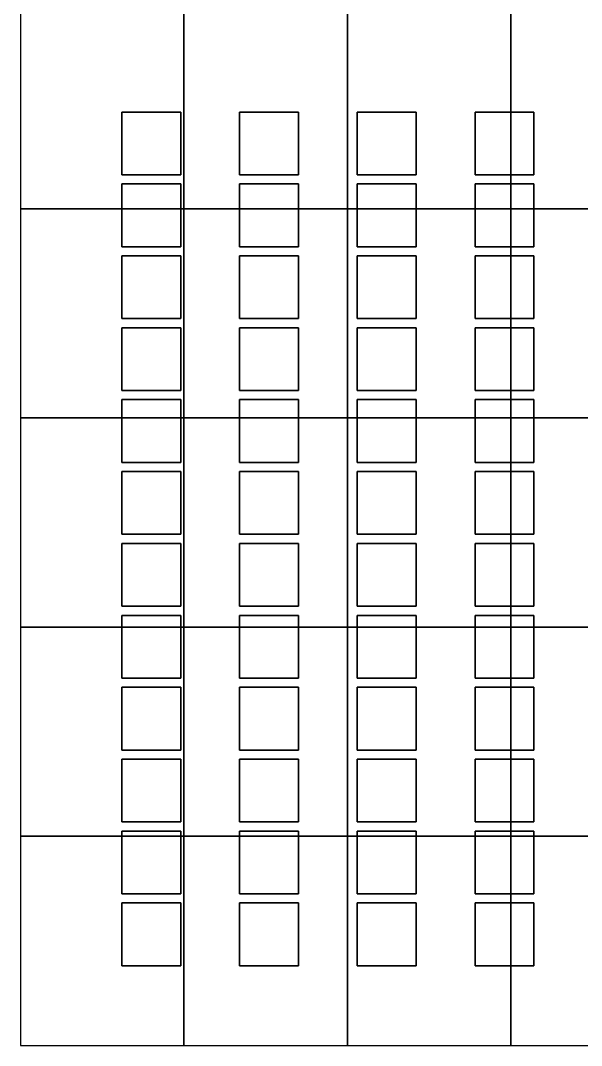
# Model space of a CAD drawing. Header units: millimetres. Extents: x -10000 to 28900, y -8000 to 8000.
# Drawn here: x 1000 to 5289, y -8000 to -160 of the extents above; entities that cross this region are included whole.
import ezdxf

# ---------------------------------------------------------------- set-up
doc = ezdxf.new("R2010")
doc.units = ezdxf.units.MM

msp = doc.modelspace()

# ---------------------------------------------------------------- linework, layer by layer
at = {"layer": 'FLOOR - STALLS'}
for points in [[(1000, -1600, 128.6), (2250, -1600, 217.9), (2250, 0, 217.9), (1000, 0, 128.6)], [(2250, -1600, 217.9), (3500, -1600, 307.1), (3500, 0, 307.1), (2250, 0, 217.9)], [(3500, -1600, 307.1), (4750, -1600, 396.4), (4750, 0, 396.4), (3500, 0, 307.1)], [(4750, -1600, 396.4), (6000, -1600, 485.7), (6000, 0, 485.7), (4750, 0, 396.4)], [(1000, -3200, 128.6), (2250, -3200, 217.9), (2250, -1600, 217.9), (1000, -1600, 128.6)], [(2250, -3200, 217.9), (3500, -3200, 307.1), (3500, -1600, 307.1), (2250, -1600, 217.9)], [(3500, -3200, 307.1), (4750, -3200, 396.4), (4750, -1600, 396.4), (3500, -1600, 307.1)], [(4750, -3200, 396.4), (6000, -3200, 485.7), (6000, -1600, 485.7), (4750, -1600, 396.4)], [(1000, -4800, 128.6), (2250, -4800, 217.9), (2250, -3200, 217.9), (1000, -3200, 128.6)], [(2250, -4800, 217.9), (3500, -4800, 307.1), (3500, -3200, 307.1), (2250, -3200, 217.9)], [(3500, -4800, 307.1), (4750, -4800, 396.4), (4750, -3200, 396.4), (3500, -3200, 307.1)], [(4750, -4800, 396.4), (6000, -4800, 485.7), (6000, -3200, 485.7), (4750, -3200, 396.4)], [(1000, -6400, 128.6), (2250, -6400, 217.9), (2250, -4800, 217.9), (1000, -4800, 128.6)], [(2250, -6400, 217.9), (3500, -6400, 307.1), (3500, -4800, 307.1), (2250, -4800, 217.9)], [(3500, -6400, 307.1), (4750, -6400, 396.4), (4750, -4800, 396.4), (3500, -4800, 307.1)], [(4750, -6400, 396.4), (6000, -6400, 485.7), (6000, -4800, 485.7), (4750, -4800, 396.4)], [(1000, -8000, 128.6), (2250, -8000, 217.9), (2250, -6400, 217.9), (1000, -6400, 128.6)], [(2250, -8000, 217.9), (3500, -8000, 307.1), (3500, -6400, 307.1), (2250, -6400, 217.9)], [(3500, -8000, 307.1), (4750, -8000, 396.4), (4750, -6400, 396.4), (3500, -6400, 307.1)], [(4750, -8000, 396.4), (6000, -8000, 485.7), (6000, -6400, 485.7), (4750, -6400, 396.4)]]:
    msp.add_3dface(points, dxfattribs=at)
at = {"layer": 'SEATING - STALLS'}
for points in [[(1775, -1340, 620), (2225, -1340, 620), (2225, -860, 620), (1775, -860, 620)], [(1775, -860, 200), (2225, -860, 200), (2225, -1340, 200), (1775, -1340, 200)], [(2225, -860, 200), (1775, -860, 200), (1775, -860, 620), (2225, -860, 620)], [(1775, -860, 200), (1775, -1340, 200), (1775, -1340, 620), (1775, -860, 620)], [(2225, -1340, 200), (2225, -860, 200), (2225, -860, 620), (2225, -1340, 620)], [(2675, -1340, 684.3), (3125, -1340, 684.3), (3125, -860, 684.3), (2675, -860, 684.3)], [(2675, -860, 264.3), (3125, -860, 264.3), (3125, -1340, 264.3), (2675, -1340, 264.3)], [(3125, -860, 264.3), (2675, -860, 264.3), (2675, -860, 684.3), (3125, -860, 684.3)], [(2675, -860, 264.3), (2675, -1340, 264.3), (2675, -1340, 684.3), (2675, -860, 684.3)], [(3125, -1340, 264.3), (3125, -860, 264.3), (3125, -860, 684.3), (3125, -1340, 684.3)], [(3575, -1340, 748.6), (4025, -1340, 748.6), (4025, -860, 748.6), (3575, -860, 748.6)], [(3575, -860, 328.6), (4025, -860, 328.6), (4025, -1340, 328.6), (3575, -1340, 328.6)], [(4025, -860, 328.6), (3575, -860, 328.6), (3575, -860, 748.6), (4025, -860, 748.6)], [(3575, -860, 328.6), (3575, -1340, 328.6), (3575, -1340, 748.6), (3575, -860, 748.6)], [(4025, -1340, 328.6), (4025, -860, 328.6), (4025, -860, 748.6), (4025, -1340, 748.6)], [(4475, -1340, 812.9), (4925, -1340, 812.9), (4925, -860, 812.9), (4475, -860, 812.9)], [(4475, -860, 392.9), (4925, -860, 392.9), (4925, -1340, 392.9), (4475, -1340, 392.9)], [(4925, -860, 392.9), (4475, -860, 392.9), (4475, -860, 812.9), (4925, -860, 812.9)], [(4475, -860, 392.9), (4475, -1340, 392.9), (4475, -1340, 812.9), (4475, -860, 812.9)], [(4925, -1340, 392.9), (4925, -860, 392.9), (4925, -860, 812.9), (4925, -1340, 812.9)], [(1775, -1340, 200), (2225, -1340, 200), (2225, -1340, 620), (1775, -1340, 620)], [(1775, -1890, 620), (2225, -1890, 620), (2225, -1410, 620), (1775, -1410, 620)], [(1775, -1410, 200), (2225, -1410, 200), (2225, -1890, 200), (1775, -1890, 200)], [(2225, -1410, 200), (1775, -1410, 200), (1775, -1410, 620), (2225, -1410, 620)], [(1775, -1410, 200), (1775, -1890, 200), (1775, -1890, 620), (1775, -1410, 620)], [(2225, -1890, 200), (2225, -1410, 200), (2225, -1410, 620), (2225, -1890, 620)], [(2675, -1340, 264.3), (3125, -1340, 264.3), (3125, -1340, 684.3), (2675, -1340, 684.3)], [(2675, -1890, 684.3), (3125, -1890, 684.3), (3125, -1410, 684.3), (2675, -1410, 684.3)], [(2675, -1410, 264.3), (3125, -1410, 264.3), (3125, -1890, 264.3), (2675, -1890, 264.3)], [(3125, -1410, 264.3), (2675, -1410, 264.3), (2675, -1410, 684.3), (3125, -1410, 684.3)], [(2675, -1410, 264.3), (2675, -1890, 264.3), (2675, -1890, 684.3), (2675, -1410, 684.3)], [(3125, -1890, 264.3), (3125, -1410, 264.3), (3125, -1410, 684.3), (3125, -1890, 684.3)], [(3575, -1340, 328.6), (4025, -1340, 328.6), (4025, -1340, 748.6), (3575, -1340, 748.6)], [(3575, -1890, 748.6), (4025, -1890, 748.6), (4025, -1410, 748.6), (3575, -1410, 748.6)], [(3575, -1410, 328.6), (4025, -1410, 328.6), (4025, -1890, 328.6), (3575, -1890, 328.6)], [(4025, -1410, 328.6), (3575, -1410, 328.6), (3575, -1410, 748.6), (4025, -1410, 748.6)], [(3575, -1410, 328.6), (3575, -1890, 328.6), (3575, -1890, 748.6), (3575, -1410, 748.6)], [(4025, -1890, 328.6), (4025, -1410, 328.6), (4025, -1410, 748.6), (4025, -1890, 748.6)], [(4475, -1340, 392.9), (4925, -1340, 392.9), (4925, -1340, 812.9), (4475, -1340, 812.9)], [(4475, -1890, 812.9), (4925, -1890, 812.9), (4925, -1410, 812.9), (4475, -1410, 812.9)], [(4475, -1410, 392.9), (4925, -1410, 392.9), (4925, -1890, 392.9), (4475, -1890, 392.9)], [(4925, -1410, 392.9), (4475, -1410, 392.9), (4475, -1410, 812.9), (4925, -1410, 812.9)], [(4475, -1410, 392.9), (4475, -1890, 392.9), (4475, -1890, 812.9), (4475, -1410, 812.9)], [(4925, -1890, 392.9), (4925, -1410, 392.9), (4925, -1410, 812.9), (4925, -1890, 812.9)], [(1775, -1890, 200), (2225, -1890, 200), (2225, -1890, 620), (1775, -1890, 620)], [(1775, -2440, 620), (2225, -2440, 620), (2225, -1960, 620), (1775, -1960, 620)], [(1775, -1960, 200), (2225, -1960, 200), (2225, -2440, 200), (1775, -2440, 200)], [(2225, -1960, 200), (1775, -1960, 200), (1775, -1960, 620), (2225, -1960, 620)], [(1775, -1960, 200), (1775, -2440, 200), (1775, -2440, 620), (1775, -1960, 620)], [(2225, -2440, 200), (2225, -1960, 200), (2225, -1960, 620), (2225, -2440, 620)], [(2675, -1890, 264.3), (3125, -1890, 264.3), (3125, -1890, 684.3), (2675, -1890, 684.3)], [(2675, -2440, 684.3), (3125, -2440, 684.3), (3125, -1960, 684.3), (2675, -1960, 684.3)], [(2675, -1960, 264.3), (3125, -1960, 264.3), (3125, -2440, 264.3), (2675, -2440, 264.3)], [(3125, -1960, 264.3), (2675, -1960, 264.3), (2675, -1960, 684.3), (3125, -1960, 684.3)], [(2675, -1960, 264.3), (2675, -2440, 264.3), (2675, -2440, 684.3), (2675, -1960, 684.3)], [(3125, -2440, 264.3), (3125, -1960, 264.3), (3125, -1960, 684.3), (3125, -2440, 684.3)], [(3575, -1890, 328.6), (4025, -1890, 328.6), (4025, -1890, 748.6), (3575, -1890, 748.6)], [(3575, -2440, 748.6), (4025, -2440, 748.6), (4025, -1960, 748.6), (3575, -1960, 748.6)], [(3575, -1960, 328.6), (4025, -1960, 328.6), (4025, -2440, 328.6), (3575, -2440, 328.6)], [(4025, -1960, 328.6), (3575, -1960, 328.6), (3575, -1960, 748.6), (4025, -1960, 748.6)], [(3575, -1960, 328.6), (3575, -2440, 328.6), (3575, -2440, 748.6), (3575, -1960, 748.6)], [(4025, -2440, 328.6), (4025, -1960, 328.6), (4025, -1960, 748.6), (4025, -2440, 748.6)], [(4475, -1890, 392.9), (4925, -1890, 392.9), (4925, -1890, 812.9), (4475, -1890, 812.9)], [(4475, -2440, 812.9), (4925, -2440, 812.9), (4925, -1960, 812.9), (4475, -1960, 812.9)], [(4475, -1960, 392.9), (4925, -1960, 392.9), (4925, -2440, 392.9), (4475, -2440, 392.9)], [(4925, -1960, 392.9), (4475, -1960, 392.9), (4475, -1960, 812.9), (4925, -1960, 812.9)], [(4475, -1960, 392.9), (4475, -2440, 392.9), (4475, -2440, 812.9), (4475, -1960, 812.9)], [(4925, -2440, 392.9), (4925, -1960, 392.9), (4925, -1960, 812.9), (4925, -2440, 812.9)], [(1775, -2440, 200), (2225, -2440, 200), (2225, -2440, 620), (1775, -2440, 620)], [(2675, -2440, 264.3), (3125, -2440, 264.3), (3125, -2440, 684.3), (2675, -2440, 684.3)], [(3575, -2440, 328.6), (4025, -2440, 328.6), (4025, -2440, 748.6), (3575, -2440, 748.6)], [(4475, -2440, 392.9), (4925, -2440, 392.9), (4925, -2440, 812.9), (4475, -2440, 812.9)], [(1775, -2990, 620), (2225, -2990, 620), (2225, -2510, 620), (1775, -2510, 620)], [(1775, -2510, 200), (2225, -2510, 200), (2225, -2990, 200), (1775, -2990, 200)], [(2225, -2510, 200), (1775, -2510, 200), (1775, -2510, 620), (2225, -2510, 620)], [(1775, -2510, 200), (1775, -2990, 200), (1775, -2990, 620), (1775, -2510, 620)], [(2225, -2990, 200), (2225, -2510, 200), (2225, -2510, 620), (2225, -2990, 620)], [(2675, -2990, 684.3), (3125, -2990, 684.3), (3125, -2510, 684.3), (2675, -2510, 684.3)], [(2675, -2510, 264.3), (3125, -2510, 264.3), (3125, -2990, 264.3), (2675, -2990, 264.3)], [(3125, -2510, 264.3), (2675, -2510, 264.3), (2675, -2510, 684.3), (3125, -2510, 684.3)], [(2675, -2510, 264.3), (2675, -2990, 264.3), (2675, -2990, 684.3), (2675, -2510, 684.3)], [(3125, -2990, 264.3), (3125, -2510, 264.3), (3125, -2510, 684.3), (3125, -2990, 684.3)], [(3575, -2990, 748.6), (4025, -2990, 748.6), (4025, -2510, 748.6), (3575, -2510, 748.6)], [(3575, -2510, 328.6), (4025, -2510, 328.6), (4025, -2990, 328.6), (3575, -2990, 328.6)], [(4025, -2510, 328.6), (3575, -2510, 328.6), (3575, -2510, 748.6), (4025, -2510, 748.6)], [(3575, -2510, 328.6), (3575, -2990, 328.6), (3575, -2990, 748.6), (3575, -2510, 748.6)], [(4025, -2990, 328.6), (4025, -2510, 328.6), (4025, -2510, 748.6), (4025, -2990, 748.6)], [(4475, -2990, 812.9), (4925, -2990, 812.9), (4925, -2510, 812.9), (4475, -2510, 812.9)], [(4475, -2510, 392.9), (4925, -2510, 392.9), (4925, -2990, 392.9), (4475, -2990, 392.9)], [(4925, -2510, 392.9), (4475, -2510, 392.9), (4475, -2510, 812.9), (4925, -2510, 812.9)], [(4475, -2510, 392.9), (4475, -2990, 392.9), (4475, -2990, 812.9), (4475, -2510, 812.9)], [(4925, -2990, 392.9), (4925, -2510, 392.9), (4925, -2510, 812.9), (4925, -2990, 812.9)], [(1775, -2990, 200), (2225, -2990, 200), (2225, -2990, 620), (1775, -2990, 620)], [(2675, -2990, 264.3), (3125, -2990, 264.3), (3125, -2990, 684.3), (2675, -2990, 684.3)], [(3575, -2990, 328.6), (4025, -2990, 328.6), (4025, -2990, 748.6), (3575, -2990, 748.6)], [(4475, -2990, 392.9), (4925, -2990, 392.9), (4925, -2990, 812.9), (4475, -2990, 812.9)], [(1775, -3540, 620), (2225, -3540, 620), (2225, -3060, 620), (1775, -3060, 620)], [(1775, -3060, 200), (2225, -3060, 200), (2225, -3540, 200), (1775, -3540, 200)], [(2225, -3060, 200), (1775, -3060, 200), (1775, -3060, 620), (2225, -3060, 620)], [(1775, -3060, 200), (1775, -3540, 200), (1775, -3540, 620), (1775, -3060, 620)], [(2225, -3540, 200), (2225, -3060, 200), (2225, -3060, 620), (2225, -3540, 620)], [(2675, -3540, 684.3), (3125, -3540, 684.3), (3125, -3060, 684.3), (2675, -3060, 684.3)], [(2675, -3060, 264.3), (3125, -3060, 264.3), (3125, -3540, 264.3), (2675, -3540, 264.3)], [(3125, -3060, 264.3), (2675, -3060, 264.3), (2675, -3060, 684.3), (3125, -3060, 684.3)], [(2675, -3060, 264.3), (2675, -3540, 264.3), (2675, -3540, 684.3), (2675, -3060, 684.3)], [(3125, -3540, 264.3), (3125, -3060, 264.3), (3125, -3060, 684.3), (3125, -3540, 684.3)], [(3575, -3540, 748.6), (4025, -3540, 748.6), (4025, -3060, 748.6), (3575, -3060, 748.6)], [(3575, -3060, 328.6), (4025, -3060, 328.6), (4025, -3540, 328.6), (3575, -3540, 328.6)], [(4025, -3060, 328.6), (3575, -3060, 328.6), (3575, -3060, 748.6), (4025, -3060, 748.6)], [(3575, -3060, 328.6), (3575, -3540, 328.6), (3575, -3540, 748.6), (3575, -3060, 748.6)], [(4025, -3540, 328.6), (4025, -3060, 328.6), (4025, -3060, 748.6), (4025, -3540, 748.6)], [(4475, -3540, 812.9), (4925, -3540, 812.9), (4925, -3060, 812.9), (4475, -3060, 812.9)], [(4475, -3060, 392.9), (4925, -3060, 392.9), (4925, -3540, 392.9), (4475, -3540, 392.9)], [(4925, -3060, 392.9), (4475, -3060, 392.9), (4475, -3060, 812.9), (4925, -3060, 812.9)], [(4475, -3060, 392.9), (4475, -3540, 392.9), (4475, -3540, 812.9), (4475, -3060, 812.9)], [(4925, -3540, 392.9), (4925, -3060, 392.9), (4925, -3060, 812.9), (4925, -3540, 812.9)], [(1775, -3540, 200), (2225, -3540, 200), (2225, -3540, 620), (1775, -3540, 620)], [(2675, -3540, 264.3), (3125, -3540, 264.3), (3125, -3540, 684.3), (2675, -3540, 684.3)], [(3575, -3540, 328.6), (4025, -3540, 328.6), (4025, -3540, 748.6), (3575, -3540, 748.6)], [(4475, -3540, 392.9), (4925, -3540, 392.9), (4925, -3540, 812.9), (4475, -3540, 812.9)], [(1775, -4090, 620), (2225, -4090, 620), (2225, -3610, 620), (1775, -3610, 620)], [(1775, -3610, 200), (2225, -3610, 200), (2225, -4090, 200), (1775, -4090, 200)], [(2225, -3610, 200), (1775, -3610, 200), (1775, -3610, 620), (2225, -3610, 620)], [(1775, -3610, 200), (1775, -4090, 200), (1775, -4090, 620), (1775, -3610, 620)], [(2225, -4090, 200), (2225, -3610, 200), (2225, -3610, 620), (2225, -4090, 620)], [(2675, -4090, 684.3), (3125, -4090, 684.3), (3125, -3610, 684.3), (2675, -3610, 684.3)], [(2675, -3610, 264.3), (3125, -3610, 264.3), (3125, -4090, 264.3), (2675, -4090, 264.3)], [(3125, -3610, 264.3), (2675, -3610, 264.3), (2675, -3610, 684.3), (3125, -3610, 684.3)], [(2675, -3610, 264.3), (2675, -4090, 264.3), (2675, -4090, 684.3), (2675, -3610, 684.3)], [(3125, -4090, 264.3), (3125, -3610, 264.3), (3125, -3610, 684.3), (3125, -4090, 684.3)], [(3575, -4090, 748.6), (4025, -4090, 748.6), (4025, -3610, 748.6), (3575, -3610, 748.6)], [(3575, -3610, 328.6), (4025, -3610, 328.6), (4025, -4090, 328.6), (3575, -4090, 328.6)], [(4025, -3610, 328.6), (3575, -3610, 328.6), (3575, -3610, 748.6), (4025, -3610, 748.6)], [(3575, -3610, 328.6), (3575, -4090, 328.6), (3575, -4090, 748.6), (3575, -3610, 748.6)], [(4025, -4090, 328.6), (4025, -3610, 328.6), (4025, -3610, 748.6), (4025, -4090, 748.6)], [(4475, -4090, 812.9), (4925, -4090, 812.9), (4925, -3610, 812.9), (4475, -3610, 812.9)], [(4475, -3610, 392.9), (4925, -3610, 392.9), (4925, -4090, 392.9), (4475, -4090, 392.9)], [(4925, -3610, 392.9), (4475, -3610, 392.9), (4475, -3610, 812.9), (4925, -3610, 812.9)], [(4475, -3610, 392.9), (4475, -4090, 392.9), (4475, -4090, 812.9), (4475, -3610, 812.9)], [(4925, -4090, 392.9), (4925, -3610, 392.9), (4925, -3610, 812.9), (4925, -4090, 812.9)], [(1775, -4090, 200), (2225, -4090, 200), (2225, -4090, 620), (1775, -4090, 620)], [(2675, -4090, 264.3), (3125, -4090, 264.3), (3125, -4090, 684.3), (2675, -4090, 684.3)], [(3575, -4090, 328.6), (4025, -4090, 328.6), (4025, -4090, 748.6), (3575, -4090, 748.6)], [(4475, -4090, 392.9), (4925, -4090, 392.9), (4925, -4090, 812.9), (4475, -4090, 812.9)], [(1775, -4640, 620), (2225, -4640, 620), (2225, -4160, 620), (1775, -4160, 620)], [(1775, -4160, 200), (2225, -4160, 200), (2225, -4640, 200), (1775, -4640, 200)], [(2225, -4160, 200), (1775, -4160, 200), (1775, -4160, 620), (2225, -4160, 620)], [(1775, -4160, 200), (1775, -4640, 200), (1775, -4640, 620), (1775, -4160, 620)], [(2225, -4640, 200), (2225, -4160, 200), (2225, -4160, 620), (2225, -4640, 620)], [(2675, -4640, 684.3), (3125, -4640, 684.3), (3125, -4160, 684.3), (2675, -4160, 684.3)], [(2675, -4160, 264.3), (3125, -4160, 264.3), (3125, -4640, 264.3), (2675, -4640, 264.3)], [(3125, -4160, 264.3), (2675, -4160, 264.3), (2675, -4160, 684.3), (3125, -4160, 684.3)], [(2675, -4160, 264.3), (2675, -4640, 264.3), (2675, -4640, 684.3), (2675, -4160, 684.3)], [(3125, -4640, 264.3), (3125, -4160, 264.3), (3125, -4160, 684.3), (3125, -4640, 684.3)], [(3575, -4640, 748.6), (4025, -4640, 748.6), (4025, -4160, 748.6), (3575, -4160, 748.6)], [(3575, -4160, 328.6), (4025, -4160, 328.6), (4025, -4640, 328.6), (3575, -4640, 328.6)], [(4025, -4160, 328.6), (3575, -4160, 328.6), (3575, -4160, 748.6), (4025, -4160, 748.6)], [(3575, -4160, 328.6), (3575, -4640, 328.6), (3575, -4640, 748.6), (3575, -4160, 748.6)], [(4025, -4640, 328.6), (4025, -4160, 328.6), (4025, -4160, 748.6), (4025, -4640, 748.6)], [(4475, -4640, 812.9), (4925, -4640, 812.9), (4925, -4160, 812.9), (4475, -4160, 812.9)], [(4475, -4160, 392.9), (4925, -4160, 392.9), (4925, -4640, 392.9), (4475, -4640, 392.9)], [(4925, -4160, 392.9), (4475, -4160, 392.9), (4475, -4160, 812.9), (4925, -4160, 812.9)], [(4475, -4160, 392.9), (4475, -4640, 392.9), (4475, -4640, 812.9), (4475, -4160, 812.9)], [(4925, -4640, 392.9), (4925, -4160, 392.9), (4925, -4160, 812.9), (4925, -4640, 812.9)], [(1775, -4640, 200), (2225, -4640, 200), (2225, -4640, 620), (1775, -4640, 620)], [(2675, -4640, 264.3), (3125, -4640, 264.3), (3125, -4640, 684.3), (2675, -4640, 684.3)], [(3575, -4640, 328.6), (4025, -4640, 328.6), (4025, -4640, 748.6), (3575, -4640, 748.6)], [(4475, -4640, 392.9), (4925, -4640, 392.9), (4925, -4640, 812.9), (4475, -4640, 812.9)], [(1775, -5190, 620), (2225, -5190, 620), (2225, -4710, 620), (1775, -4710, 620)], [(1775, -4710, 200), (2225, -4710, 200), (2225, -5190, 200), (1775, -5190, 200)], [(2225, -4710, 200), (1775, -4710, 200), (1775, -4710, 620), (2225, -4710, 620)], [(1775, -4710, 200), (1775, -5190, 200), (1775, -5190, 620), (1775, -4710, 620)], [(2225, -5190, 200), (2225, -4710, 200), (2225, -4710, 620), (2225, -5190, 620)], [(2675, -5190, 684.3), (3125, -5190, 684.3), (3125, -4710, 684.3), (2675, -4710, 684.3)], [(2675, -4710, 264.3), (3125, -4710, 264.3), (3125, -5190, 264.3), (2675, -5190, 264.3)], [(3125, -4710, 264.3), (2675, -4710, 264.3), (2675, -4710, 684.3), (3125, -4710, 684.3)], [(2675, -4710, 264.3), (2675, -5190, 264.3), (2675, -5190, 684.3), (2675, -4710, 684.3)], [(3125, -5190, 264.3), (3125, -4710, 264.3), (3125, -4710, 684.3), (3125, -5190, 684.3)], [(3575, -5190, 748.6), (4025, -5190, 748.6), (4025, -4710, 748.6), (3575, -4710, 748.6)], [(3575, -4710, 328.6), (4025, -4710, 328.6), (4025, -5190, 328.6), (3575, -5190, 328.6)], [(4025, -4710, 328.6), (3575, -4710, 328.6), (3575, -4710, 748.6), (4025, -4710, 748.6)], [(3575, -4710, 328.6), (3575, -5190, 328.6), (3575, -5190, 748.6), (3575, -4710, 748.6)], [(4025, -5190, 328.6), (4025, -4710, 328.6), (4025, -4710, 748.6), (4025, -5190, 748.6)], [(4475, -5190, 812.9), (4925, -5190, 812.9), (4925, -4710, 812.9), (4475, -4710, 812.9)], [(4475, -4710, 392.9), (4925, -4710, 392.9), (4925, -5190, 392.9), (4475, -5190, 392.9)], [(4925, -4710, 392.9), (4475, -4710, 392.9), (4475, -4710, 812.9), (4925, -4710, 812.9)], [(4475, -4710, 392.9), (4475, -5190, 392.9), (4475, -5190, 812.9), (4475, -4710, 812.9)], [(4925, -5190, 392.9), (4925, -4710, 392.9), (4925, -4710, 812.9), (4925, -5190, 812.9)], [(1775, -5190, 200), (2225, -5190, 200), (2225, -5190, 620), (1775, -5190, 620)], [(2675, -5190, 264.3), (3125, -5190, 264.3), (3125, -5190, 684.3), (2675, -5190, 684.3)], [(3575, -5190, 328.6), (4025, -5190, 328.6), (4025, -5190, 748.6), (3575, -5190, 748.6)], [(4475, -5190, 392.9), (4925, -5190, 392.9), (4925, -5190, 812.9), (4475, -5190, 812.9)], [(1775, -5740, 620), (2225, -5740, 620), (2225, -5260, 620), (1775, -5260, 620)], [(1775, -5260, 200), (2225, -5260, 200), (2225, -5740, 200), (1775, -5740, 200)], [(2225, -5260, 200), (1775, -5260, 200), (1775, -5260, 620), (2225, -5260, 620)], [(1775, -5260, 200), (1775, -5740, 200), (1775, -5740, 620), (1775, -5260, 620)], [(2225, -5740, 200), (2225, -5260, 200), (2225, -5260, 620), (2225, -5740, 620)], [(2675, -5740, 684.3), (3125, -5740, 684.3), (3125, -5260, 684.3), (2675, -5260, 684.3)], [(2675, -5260, 264.3), (3125, -5260, 264.3), (3125, -5740, 264.3), (2675, -5740, 264.3)], [(3125, -5260, 264.3), (2675, -5260, 264.3), (2675, -5260, 684.3), (3125, -5260, 684.3)], [(2675, -5260, 264.3), (2675, -5740, 264.3), (2675, -5740, 684.3), (2675, -5260, 684.3)], [(3125, -5740, 264.3), (3125, -5260, 264.3), (3125, -5260, 684.3), (3125, -5740, 684.3)], [(3575, -5740, 748.6), (4025, -5740, 748.6), (4025, -5260, 748.6), (3575, -5260, 748.6)], [(3575, -5260, 328.6), (4025, -5260, 328.6), (4025, -5740, 328.6), (3575, -5740, 328.6)], [(4025, -5260, 328.6), (3575, -5260, 328.6), (3575, -5260, 748.6), (4025, -5260, 748.6)], [(3575, -5260, 328.6), (3575, -5740, 328.6), (3575, -5740, 748.6), (3575, -5260, 748.6)], [(4025, -5740, 328.6), (4025, -5260, 328.6), (4025, -5260, 748.6), (4025, -5740, 748.6)], [(4475, -5740, 812.9), (4925, -5740, 812.9), (4925, -5260, 812.9), (4475, -5260, 812.9)], [(4475, -5260, 392.9), (4925, -5260, 392.9), (4925, -5740, 392.9), (4475, -5740, 392.9)], [(4925, -5260, 392.9), (4475, -5260, 392.9), (4475, -5260, 812.9), (4925, -5260, 812.9)], [(4475, -5260, 392.9), (4475, -5740, 392.9), (4475, -5740, 812.9), (4475, -5260, 812.9)], [(4925, -5740, 392.9), (4925, -5260, 392.9), (4925, -5260, 812.9), (4925, -5740, 812.9)], [(1775, -5740, 200), (2225, -5740, 200), (2225, -5740, 620), (1775, -5740, 620)], [(2675, -5740, 264.3), (3125, -5740, 264.3), (3125, -5740, 684.3), (2675, -5740, 684.3)], [(3575, -5740, 328.6), (4025, -5740, 328.6), (4025, -5740, 748.6), (3575, -5740, 748.6)], [(4475, -5740, 392.9), (4925, -5740, 392.9), (4925, -5740, 812.9), (4475, -5740, 812.9)], [(1775, -6290, 620), (2225, -6290, 620), (2225, -5810, 620), (1775, -5810, 620)], [(1775, -5810, 200), (2225, -5810, 200), (2225, -6290, 200), (1775, -6290, 200)], [(2225, -5810, 200), (1775, -5810, 200), (1775, -5810, 620), (2225, -5810, 620)], [(1775, -5810, 200), (1775, -6290, 200), (1775, -6290, 620), (1775, -5810, 620)], [(2225, -6290, 200), (2225, -5810, 200), (2225, -5810, 620), (2225, -6290, 620)], [(2675, -6290, 684.3), (3125, -6290, 684.3), (3125, -5810, 684.3), (2675, -5810, 684.3)], [(2675, -5810, 264.3), (3125, -5810, 264.3), (3125, -6290, 264.3), (2675, -6290, 264.3)], [(3125, -5810, 264.3), (2675, -5810, 264.3), (2675, -5810, 684.3), (3125, -5810, 684.3)], [(2675, -5810, 264.3), (2675, -6290, 264.3), (2675, -6290, 684.3), (2675, -5810, 684.3)], [(3125, -6290, 264.3), (3125, -5810, 264.3), (3125, -5810, 684.3), (3125, -6290, 684.3)], [(3575, -6290, 748.6), (4025, -6290, 748.6), (4025, -5810, 748.6), (3575, -5810, 748.6)], [(3575, -5810, 328.6), (4025, -5810, 328.6), (4025, -6290, 328.6), (3575, -6290, 328.6)], [(4025, -5810, 328.6), (3575, -5810, 328.6), (3575, -5810, 748.6), (4025, -5810, 748.6)], [(3575, -5810, 328.6), (3575, -6290, 328.6), (3575, -6290, 748.6), (3575, -5810, 748.6)], [(4025, -6290, 328.6), (4025, -5810, 328.6), (4025, -5810, 748.6), (4025, -6290, 748.6)], [(4475, -6290, 812.9), (4925, -6290, 812.9), (4925, -5810, 812.9), (4475, -5810, 812.9)], [(4475, -5810, 392.9), (4925, -5810, 392.9), (4925, -6290, 392.9), (4475, -6290, 392.9)], [(4925, -5810, 392.9), (4475, -5810, 392.9), (4475, -5810, 812.9), (4925, -5810, 812.9)], [(4475, -5810, 392.9), (4475, -6290, 392.9), (4475, -6290, 812.9), (4475, -5810, 812.9)], [(4925, -6290, 392.9), (4925, -5810, 392.9), (4925, -5810, 812.9), (4925, -6290, 812.9)], [(1775, -6290, 200), (2225, -6290, 200), (2225, -6290, 620), (1775, -6290, 620)], [(2675, -6290, 264.3), (3125, -6290, 264.3), (3125, -6290, 684.3), (2675, -6290, 684.3)], [(3575, -6290, 328.6), (4025, -6290, 328.6), (4025, -6290, 748.6), (3575, -6290, 748.6)], [(4475, -6290, 392.9), (4925, -6290, 392.9), (4925, -6290, 812.9), (4475, -6290, 812.9)], [(1775, -6840, 620), (2225, -6840, 620), (2225, -6360, 620), (1775, -6360, 620)], [(1775, -6360, 200), (2225, -6360, 200), (2225, -6840, 200), (1775, -6840, 200)], [(2225, -6360, 200), (1775, -6360, 200), (1775, -6360, 620), (2225, -6360, 620)], [(1775, -6360, 200), (1775, -6840, 200), (1775, -6840, 620), (1775, -6360, 620)], [(2225, -6840, 200), (2225, -6360, 200), (2225, -6360, 620), (2225, -6840, 620)], [(2675, -6840, 684.3), (3125, -6840, 684.3), (3125, -6360, 684.3), (2675, -6360, 684.3)], [(2675, -6360, 264.3), (3125, -6360, 264.3), (3125, -6840, 264.3), (2675, -6840, 264.3)], [(3125, -6360, 264.3), (2675, -6360, 264.3), (2675, -6360, 684.3), (3125, -6360, 684.3)], [(2675, -6360, 264.3), (2675, -6840, 264.3), (2675, -6840, 684.3), (2675, -6360, 684.3)], [(3125, -6840, 264.3), (3125, -6360, 264.3), (3125, -6360, 684.3), (3125, -6840, 684.3)], [(3575, -6840, 748.6), (4025, -6840, 748.6), (4025, -6360, 748.6), (3575, -6360, 748.6)], [(3575, -6360, 328.6), (4025, -6360, 328.6), (4025, -6840, 328.6), (3575, -6840, 328.6)], [(4025, -6360, 328.6), (3575, -6360, 328.6), (3575, -6360, 748.6), (4025, -6360, 748.6)], [(3575, -6360, 328.6), (3575, -6840, 328.6), (3575, -6840, 748.6), (3575, -6360, 748.6)], [(4025, -6840, 328.6), (4025, -6360, 328.6), (4025, -6360, 748.6), (4025, -6840, 748.6)], [(4475, -6840, 812.9), (4925, -6840, 812.9), (4925, -6360, 812.9), (4475, -6360, 812.9)], [(4475, -6360, 392.9), (4925, -6360, 392.9), (4925, -6840, 392.9), (4475, -6840, 392.9)], [(4925, -6360, 392.9), (4475, -6360, 392.9), (4475, -6360, 812.9), (4925, -6360, 812.9)], [(4475, -6360, 392.9), (4475, -6840, 392.9), (4475, -6840, 812.9), (4475, -6360, 812.9)], [(4925, -6840, 392.9), (4925, -6360, 392.9), (4925, -6360, 812.9), (4925, -6840, 812.9)], [(1775, -6840, 200), (2225, -6840, 200), (2225, -6840, 620), (1775, -6840, 620)], [(2675, -6840, 264.3), (3125, -6840, 264.3), (3125, -6840, 684.3), (2675, -6840, 684.3)], [(3575, -6840, 328.6), (4025, -6840, 328.6), (4025, -6840, 748.6), (3575, -6840, 748.6)], [(4475, -6840, 392.9), (4925, -6840, 392.9), (4925, -6840, 812.9), (4475, -6840, 812.9)], [(1775, -7390, 620), (2225, -7390, 620), (2225, -6910, 620), (1775, -6910, 620)], [(1775, -6910, 200), (2225, -6910, 200), (2225, -7390, 200), (1775, -7390, 200)], [(2225, -6910, 200), (1775, -6910, 200), (1775, -6910, 620), (2225, -6910, 620)], [(1775, -6910, 200), (1775, -7390, 200), (1775, -7390, 620), (1775, -6910, 620)], [(2225, -7390, 200), (2225, -6910, 200), (2225, -6910, 620), (2225, -7390, 620)], [(2675, -7390, 684.3), (3125, -7390, 684.3), (3125, -6910, 684.3), (2675, -6910, 684.3)], [(2675, -6910, 264.3), (3125, -6910, 264.3), (3125, -7390, 264.3), (2675, -7390, 264.3)], [(3125, -6910, 264.3), (2675, -6910, 264.3), (2675, -6910, 684.3), (3125, -6910, 684.3)], [(2675, -6910, 264.3), (2675, -7390, 264.3), (2675, -7390, 684.3), (2675, -6910, 684.3)], [(3125, -7390, 264.3), (3125, -6910, 264.3), (3125, -6910, 684.3), (3125, -7390, 684.3)], [(3575, -7390, 748.6), (4025, -7390, 748.6), (4025, -6910, 748.6), (3575, -6910, 748.6)], [(3575, -6910, 328.6), (4025, -6910, 328.6), (4025, -7390, 328.6), (3575, -7390, 328.6)], [(4025, -6910, 328.6), (3575, -6910, 328.6), (3575, -6910, 748.6), (4025, -6910, 748.6)], [(3575, -6910, 328.6), (3575, -7390, 328.6), (3575, -7390, 748.6), (3575, -6910, 748.6)], [(4025, -7390, 328.6), (4025, -6910, 328.6), (4025, -6910, 748.6), (4025, -7390, 748.6)], [(4475, -7390, 812.9), (4925, -7390, 812.9), (4925, -6910, 812.9), (4475, -6910, 812.9)], [(4475, -6910, 392.9), (4925, -6910, 392.9), (4925, -7390, 392.9), (4475, -7390, 392.9)], [(4925, -6910, 392.9), (4475, -6910, 392.9), (4475, -6910, 812.9), (4925, -6910, 812.9)], [(4475, -6910, 392.9), (4475, -7390, 392.9), (4475, -7390, 812.9), (4475, -6910, 812.9)], [(4925, -7390, 392.9), (4925, -6910, 392.9), (4925, -6910, 812.9), (4925, -7390, 812.9)], [(1775, -7390, 200), (2225, -7390, 200), (2225, -7390, 620), (1775, -7390, 620)], [(2675, -7390, 264.3), (3125, -7390, 264.3), (3125, -7390, 684.3), (2675, -7390, 684.3)], [(3575, -7390, 328.6), (4025, -7390, 328.6), (4025, -7390, 748.6), (3575, -7390, 748.6)], [(4475, -7390, 392.9), (4925, -7390, 392.9), (4925, -7390, 812.9), (4475, -7390, 812.9)]]:
    msp.add_3dface(points, dxfattribs=at)

doc.saveas('drawing.dxf')
